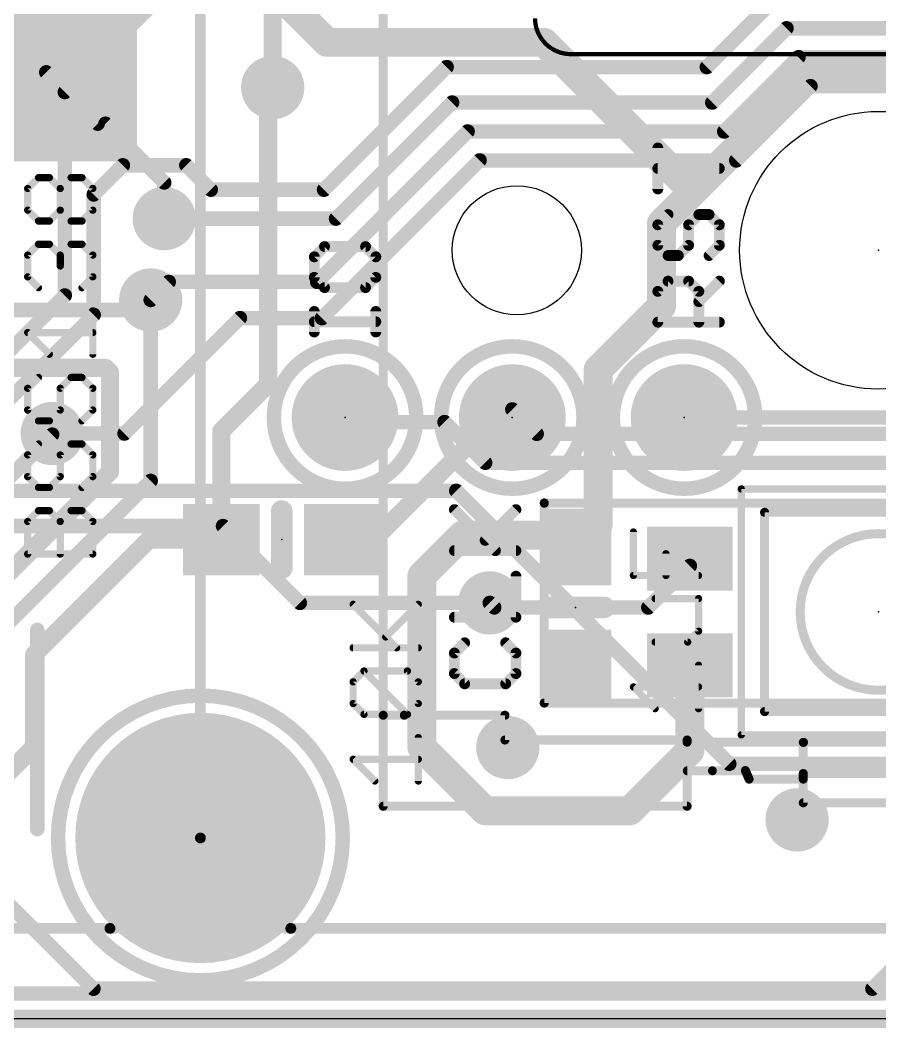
# Model space of a CAD drawing. Extents: x -1.5 to 77.7, y -1.7 to 21.7.
# Drawn here: x 16.52 to 28.59, y -0.13 to 14.03 of the extents above; entities that cross this region are included whole.
import ezdxf

# ---------------------------------------------------------------- set-up
doc = ezdxf.new("R2010")
doc.units = 0
for name, color, linetype in [('1', 12, 'CONTINUOUS'), ('16', 5, 'CONTINUOUS'), ('17', 110, 'CONTINUOUS'), ('18', 110, 'CONTINUOUS'), ('20', 53, 'CONTINUOUS'), ('21', 40, 'CONTINUOUS'), ('22', 6, 'CONTINUOUS'), ('23', 40, 'CONTINUOUS'), ('24', 6, 'CONTINUOUS'), ('27', 4, 'CONTINUOUS'), ('46', 140, 'CONTINUOUS')]:
    doc.layers.add(name, color=color, linetype=linetype)

# ---------------------------------------------------------------- blocks, each defined once
blk = doc.blocks.new('RECT')
blk.add_solid([(-0.5, -0.5), (0.5, -0.5), (-0.5, 0.5), (0.5, 0.5)])
blk = doc.blocks.new('PIE')
at = {"const_width": 0.5}
blk.add_lwpolyline([(0, -0.25, 1), (0, 0.25, 1), (0, -0.25)], format="xyb", dxfattribs=at)
blk = doc.blocks.new('ROUNDP')
at = {"const_width": 0.5}
blk.add_lwpolyline([(0, -0.25, 1), (0, 0.25, 1), (0, -0.25)], format="xyb", dxfattribs=at)
blk = doc.blocks.new('ROUNDV')
at = {"const_width": 0.5}
blk.add_lwpolyline([(0, -0.25, 1), (0, 0.25, 1), (0, -0.25)], format="xyb", dxfattribs=at)

msp = doc.modelspace()

# ---------------------------------------------------------------- linework, layer by layer
at = {"layer": '1'}
for points, const_width in [([(19.177, 15.367), (20.828, 13.716)], 0.4064), ([(20.828, 13.716), (23.876, 13.716)], 0.4064), ([(23.876, 13.716), (25.9715, 11.6205)], 0.4064), ([(16.885, 13.295), (17.607, 12.573)], 0.2032), ([(27.559, 13.208), (25.9715, 11.6205)], 0.4064), ([(29.337, 13.208), (27.559, 13.208)], 0.4064), ([(20.066, 13.081), (20.0018, 13.0168)], 0.254), ([(20.0018, 13.0168), (20.0018, 8.9138)], 0.254), ([(17.7165, 12.573), (17.607, 12.573)], 0.2032), ([(18.542, 11.7475), (17.7165, 12.573)], 0.2032), ([(18.542, 11.2395), (18.542, 11.7475)], 0.2032), ([(25.9715, 11.6205), (25.527, 11.176)], 0.4064), ([(25.527, 11.176), (25.527, 10.0091)], 0.4064), ([(18.3515, 10.0965), (18.3515, 9.9568)], 0.2032), ([(18.3515, 10.0965), (18.3515, 7.5565)], 0.2032), ([(25.527, 10.0091), (24.638, 9.1201)], 0.4064), ([(15.5691, 9.9568), (18.3515, 9.9568)], 0.2032), ([(17.7165, 9.144), (15.367, 9.144)], 0.254), ([(17.78, 9.0805), (17.7165, 9.144)], 0.254), ([(17.78, 9.0805), (17.78, 7.6835)], 0.254), ([(24.638, 9.1201), (24.638, 6.946)], 0.4064), ([(20.0018, 8.9138), (19.343, 8.255)], 0.254), ([(23.4315, 8.5598), (23.4315, 8.4455)], 0.2032), ([(21.082, 8.4455), (21.082, 8.382)], 0.2032), ([(23.202, 8.4455), (21.4875, 6.731)], 0.254), ([(23.4315, 8.4455), (23.202, 8.4455)], 0.254), ([(25.8445, 8.4455), (30.0228, 8.4455)], 0.2032), ([(19.343, 6.731), (19.343, 8.255)], 0.254), ([(16.9679, 8.2059), (16.267, 7.505)], 0.2032), ([(16.9679, 8.221), (16.9679, 8.2059)], 0.2032), ([(17.78, 7.6835), (16.2665, 6.17)], 0.254), ([(18.3515, 7.5565), (16.159, 5.364)], 0.2032), ([(24.638, 6.946), (24.3205, 6.6285)], 0.4064), ([(22.733, 6.7945), (22.1615, 6.223)], 0.4064), ([(24.1545, 6.7945), (22.733, 6.7945)], 0.4064), ([(24.3205, 6.6285), (24.1545, 6.7945)], 0.4064), ([(18.3272, 6.731), (16.7142, 5.118)], 0.254), ([(19.343, 6.731), (18.3272, 6.731)], 0.254), ([(21.4875, 6.731), (21.043, 6.731)], 0.254), ([(25.925, 6.362), (25.925, 6.465)], 0.2032), ([(22.1615, 6.223), (22.1615, 3.81)], 0.4064), ([(25.3415, 5.7785), (25.925, 6.362)], 0.2032), ([(23.114, 5.842), (23.1775, 5.7785)], 0.2032), ([(25.3415, 5.7785), (23.1775, 5.7785)], 0.2032), ([(16.7142, 5.118), (16.7142, 3.8192)], 0.254), ([(25.925, 3.7635), (25.925, 4.965)], 0.4064), ([(22.1615, 3.81), (23.0505, 2.921)], 0.4064), ([(25.0825, 2.921), (25.925, 3.7635)], 0.4064), ([(16.7142, 3.8192), (16.159, 3.264)], 0.254), ([(23.0505, 2.921), (25.0825, 2.921)], 0.4064), ([(30.2006, 0.3556), (6.7564, 0.3556)], 0.2032), ([(0, 0), (76.2, 0)], 0.254)]:
    msp.add_lwpolyline(points, dxfattribs=dict(at, const_width=const_width))
for points, const_width in [([(20.828, 13.8176, 1), (20.828, 13.6144)], 0.2032), ([(20.7562, 13.6442, 1), (20.8998, 13.7878)], 0.2032), ([(23.9478, 13.7878, 1), (23.8042, 13.6442)], 0.2032), ([(23.876, 13.6144, 1), (23.876, 13.8176)], 0.2032), ([(16.9209, 13.3309, 1), (16.8491, 13.2591)], 0.1016), ([(27.559, 13.3096, 1), (27.559, 13.1064)], 0.2032), ([(27.6308, 13.1362, 1), (27.4872, 13.2798)], 0.2032), ([(20.1109, 13.0361, 1), (20.0211, 13.1259)], 0.127), ([(20.0653, 13.0168, 1), (19.9383, 13.0168)], 0.127), ([(19.9569, 13.0617, 1), (20.0467, 12.9719)], 0.127), ([(17.607, 12.6238, 1), (17.607, 12.5222)], 0.1016), ([(17.5711, 12.5371, 1), (17.6429, 12.6089)], 0.1016), ([(17.7524, 12.6089, 1), (17.6806, 12.5371)], 0.1016), ([(17.7165, 12.5222, 1), (17.7165, 12.6238)], 0.1016), ([(18.5928, 11.7475, 1), (18.4912, 11.7475)], 0.1016), ([(18.5061, 11.7116, 1), (18.5779, 11.7834)], 0.1016), ([(25.8997, 11.6923, 1), (26.0433, 11.5487)], 0.2032), ([(26.0433, 11.5487, 1), (25.8997, 11.6923)], 0.2032), ([(25.8997, 11.5487, 1), (26.0433, 11.6923)], 0.2032), ([(25.6286, 11.176, 1), (25.4254, 11.176)], 0.2032), ([(25.4552, 11.2478, 1), (25.5988, 11.1042)], 0.2032), ([(18.4912, 11.2395, 1), (18.5928, 11.2395)], 0.1016), ([(18.4023, 10.0965, 1), (18.3007, 10.0965)], 0.1016), ([(18.4023, 10.0965, 1), (18.3007, 10.0965)], 0.1016), ([(25.5988, 9.9372, 1), (25.4552, 10.0809)], 0.2032), ([(18.3515, 9.906, 1), (18.3515, 10.0076)], 0.1016), ([(25.4254, 10.0091, 1), (25.6286, 10.0091)], 0.2032), ([(18.3007, 9.9568, 1), (18.4023, 9.9568)], 0.1016), ([(17.7614, 9.1889, 1), (17.6716, 9.0991)], 0.127), ([(17.7165, 9.0805, 1), (17.7165, 9.2075)], 0.127), ([(17.8435, 9.0805, 1), (17.7165, 9.0805)], 0.127), ([(24.7396, 9.1201, 1), (24.5364, 9.1201)], 0.2032), ([(24.5662, 9.1919, 1), (24.7098, 9.0482)], 0.2032), ([(17.7351, 9.0356, 1), (17.8249, 9.1254)], 0.127), ([(19.9383, 8.9138, 1), (20.0653, 8.9138)], 0.127), ([(20.0467, 8.8689, 1), (19.9569, 8.9587)], 0.127), ([(23.4823, 8.5598, 1), (23.3807, 8.5598)], 0.1016), ([(21.1328, 8.4455, 1), (21.0312, 8.4455)], 0.1016), ([(23.202, 8.509, 1), (23.202, 8.382)], 0.127), ([(23.2469, 8.4006, 1), (23.1571, 8.4904)], 0.127), ([(23.3807, 8.4455, 1), (23.4823, 8.4455)], 0.1016), ([(23.4315, 8.382, 1), (23.4315, 8.509)], 0.127), ([(25.8445, 8.4963, 1), (25.8445, 8.3947)], 0.1016), ([(19.4065, 8.255, 1), (19.2795, 8.255)], 0.127), ([(19.2981, 8.2999, 1), (19.3879, 8.2101)], 0.127), ([(21.0312, 8.382, 1), (21.1328, 8.382)], 0.1016), ([(17.0187, 8.221, 1), (16.9171, 8.221)], 0.1016), ([(16.9171, 8.2059, 1), (17.0187, 8.2059)], 0.1016), ([(17.0038, 8.17, 1), (16.932, 8.2418)], 0.1016), ([(17.8249, 7.6386, 1), (17.7351, 7.7284)], 0.127), ([(17.7165, 7.6835, 1), (17.8435, 7.6835)], 0.127), ([(18.3874, 7.5206, 1), (18.3156, 7.5924)], 0.1016), ([(18.3007, 7.5565, 1), (18.4023, 7.5565)], 0.1016), ([(24.7098, 6.8742, 1), (24.5662, 7.0178)], 0.2032), ([(22.733, 6.8961, 1), (22.733, 6.6929)], 0.2032), ([(22.8048, 6.7227, 1), (22.6612, 6.8663)], 0.2032), ([(24.2263, 6.8663, 1), (24.0827, 6.7227)], 0.2032), ([(24.1545, 6.6929, 1), (24.1545, 6.8961)], 0.2032), ([(24.5364, 6.946, 1), (24.7396, 6.946)], 0.2032), ([(18.3272, 6.7945, 1), (18.3272, 6.6675)], 0.127), ([(18.3721, 6.6861, 1), (18.2823, 6.7759)], 0.127), ([(19.2795, 6.731, 1), (19.4065, 6.731)], 0.127), ([(19.343, 6.6675, 1), (19.343, 6.7945)], 0.127), ([(21.043, 6.7945, 1), (21.043, 6.6675)], 0.127), ([(21.4426, 6.7759, 1), (21.5324, 6.6861)], 0.127), ([(21.4875, 6.6675, 1), (21.4875, 6.7945)], 0.127), ([(24.2487, 6.7003, 1), (24.3923, 6.5567)], 0.2032), ([(24.2487, 6.5567, 1), (24.3923, 6.7003)], 0.2032), ([(25.9758, 6.465, 1), (25.8742, 6.465)], 0.1016), ([(22.2631, 6.223, 1), (22.0599, 6.223)], 0.2032), ([(22.0897, 6.2948, 1), (22.2333, 6.1512)], 0.2032), ([(25.8742, 6.362, 1), (25.9758, 6.362)], 0.1016), ([(25.9609, 6.3261, 1), (25.8891, 6.3979)], 0.1016), ([(23.1499, 5.8779, 1), (23.0781, 5.8061)], 0.1016), ([(23.1775, 5.8293, 1), (23.1775, 5.7277)], 0.1016), ([(23.1416, 5.7426, 1), (23.2134, 5.8144)], 0.1016), ([(25.3056, 5.8144, 1), (25.3774, 5.7426)], 0.1016), ([(25.3415, 5.7277, 1), (25.3415, 5.8293)], 0.1016), ([(16.7777, 5.118, 1), (16.6507, 5.118)], 0.127), ([(16.6693, 5.1629, 1), (16.7591, 5.0731)], 0.127), ([(26.0266, 4.965, 1), (25.8234, 4.965)], 0.2032), ([(22.2333, 3.8818, 1), (22.0897, 3.7382)], 0.2032), ([(25.9968, 3.6917, 1), (25.8532, 3.8353)], 0.2032), ([(16.6507, 3.8192, 1), (16.7777, 3.8192)], 0.127), ([(16.7591, 3.7743, 1), (16.6693, 3.8641)], 0.127), ([(22.0599, 3.81, 1), (22.2631, 3.81)], 0.2032), ([(25.8234, 3.7635, 1), (26.0266, 3.7635)], 0.2032), ([(23.0505, 3.0226, 1), (23.0505, 2.8194)], 0.2032), ([(25.0825, 2.8194, 1), (25.0825, 3.0226)], 0.2032), ([(22.9787, 2.8492, 1), (23.1223, 2.9928)], 0.2032), ([(25.0107, 2.9928, 1), (25.1543, 2.8492)], 0.2032)]:
    msp.add_lwpolyline(points, format="xyb", dxfattribs=dict(at, const_width=const_width))
at = {"layer": '16'}
for points, const_width in [([(17.145, 13.0175), (23.6855, 19.558)], 0.2032), ([(26.1635, 13.3684), (27.1462, 14.351)], 0.2032), ([(20.066, 13.081), (20.066, 14.1848)], 0.254), ([(26.2401, 12.8702), (27.2833, 13.9134)], 0.2032), ([(27.2833, 13.9134), (29.5979, 13.9134)], 0.2032), ([(26.4084, 12.4638), (27.4517, 13.507)], 0.2032), ([(27.4517, 13.507), (29.8879, 13.507)], 0.2032), ([(20.7867, 11.6459), (22.5091, 13.3684)], 0.2032), ([(22.5091, 13.3684), (26.1635, 13.3684)], 0.2032), ([(26.5767, 12.0574), (27.62, 13.1006)], 0.2032), ([(27.62, 13.1006), (29.53, 13.1006)], 0.2032), ([(17.145, 13.0175), (17.145, 10.16)], 0.2032), ([(22.5857, 12.8702), (20.955, 11.2395)], 0.2032), ([(26.2401, 12.8702), (22.5857, 12.8702)], 0.2032), ([(20.6905, 10.3505), (22.8038, 12.4638)], 0.2032), ([(22.8038, 12.4638), (26.4084, 12.4638)], 0.2032), ([(17.5514, 11.5792), (17.961, 11.9888)], 0.2032), ([(17.961, 11.9888), (18.8524, 11.9888)], 0.2032), ([(18.8524, 11.9888), (19.1953, 11.6459)], 0.2032), ([(20.7573, 9.8425), (22.9721, 12.0574)], 0.2032), ([(22.9721, 12.0574), (26.5767, 12.0574)], 0.2032), ([(17.5514, 9.8877), (17.5514, 11.5792)], 0.2032), ([(19.1953, 11.6459), (20.7867, 11.6459)], 0.2032), ([(18.542, 11.2395), (20.955, 11.2395)], 0.2032), ([(18.3515, 10.0965), (18.6055, 10.3505)], 0.2032), ([(20.6905, 10.3505), (18.6055, 10.3505)], 0.2032), ([(17.145, 10.16), (15.748, 8.763)], 0.2032), ([(17.5514, 9.8877), (16.129, 8.4653)], 0.2032), ([(19.6054, 9.8425), (17.9839, 8.221)], 0.2032), ([(19.6054, 9.8425), (20.7573, 9.8425)], 0.2032), ([(23.7744, 8.2169), (23.4315, 8.5598)], 0.2032), ([(22.479, 8.382), (21.082, 8.382)], 0.2032), ([(23.0505, 7.8105), (22.479, 8.382)], 0.2032), ([(16.9679, 8.221), (17.9839, 8.221)], 0.2032), ([(30.8388, 8.2169), (23.7744, 8.2169)], 0.2032), ([(23.0505, 7.8105), (30.6705, 7.8105)], 0.2032), ([(22.6441, 7.4168), (16.129, 7.4168)], 0.2032), ([(26.4795, 3.5814), (22.6441, 7.4168)], 0.2032), ([(19.3675, 6.9215), (14.1605, 6.9215)], 0.2032), ([(20.447, 5.842), (19.3675, 6.9215)], 0.2032), ([(23.114, 5.842), (20.447, 5.842)], 0.2032), ([(26.4795, 3.5814), (36.4236, 3.5814)], 0.2032), ([(28.4894, 0.4224), (31.1785, 3.1115)], 0.2032), ([(17.5481, 0.4224), (15.8388, 2.1318)], 0.2032), ([(17.5481, 0.4224), (28.4894, 0.4224)], 0.2032), ([(0, 0), (76.2, 0)], 0.254)]:
    msp.add_lwpolyline(points, dxfattribs=dict(at, const_width=const_width))
for points, const_width in [([(27.2833, 13.9642, 1), (27.2833, 13.8626)], 0.1016), ([(27.3192, 13.8775, 1), (27.2474, 13.9493)], 0.1016), ([(27.4517, 13.5578, 1), (27.4517, 13.4562)], 0.1016), ([(27.4876, 13.4711, 1), (27.4157, 13.5429)], 0.1016), ([(22.5091, 13.4192, 1), (22.5091, 13.3176)], 0.1016), ([(22.5451, 13.3324, 1), (22.4732, 13.4043)], 0.1016), ([(26.1276, 13.4043, 1), (26.1995, 13.3324)], 0.1016), ([(26.1635, 13.3176, 1), (26.1635, 13.4192)], 0.1016), ([(27.62, 13.1514, 1), (27.62, 13.0498)], 0.1016), ([(27.6559, 13.0647, 1), (27.5841, 13.1365)], 0.1016), ([(17.1958, 13.0175, 1), (17.0942, 13.0175)], 0.1016), ([(17.1091, 13.0534, 1), (17.1809, 12.9816)], 0.1016), ([(20.0025, 13.081, 1), (20.1295, 13.081)], 0.127), ([(22.5857, 12.921, 1), (22.5857, 12.8194)], 0.1016), ([(22.6216, 12.8342, 1), (22.5497, 12.9061)], 0.1016), ([(26.2041, 12.9061, 1), (26.276, 12.8342)], 0.1016), ([(26.2401, 12.8194, 1), (26.2401, 12.921)], 0.1016), ([(22.8038, 12.5146, 1), (22.8038, 12.413)], 0.1016), ([(22.8397, 12.4278, 1), (22.7679, 12.4997)], 0.1016), ([(26.3725, 12.4997, 1), (26.4443, 12.4278)], 0.1016), ([(26.4084, 12.413, 1), (26.4084, 12.5146)], 0.1016), ([(17.961, 12.0396, 1), (17.961, 11.938)], 0.1016), ([(17.997, 11.9529, 1), (17.9251, 12.0247)], 0.1016), ([(18.8883, 12.0247, 1), (18.8165, 11.9529)], 0.1016), ([(18.8524, 11.938, 1), (18.8524, 12.0396)], 0.1016), ([(22.9721, 12.1082, 1), (22.9721, 12.0066)], 0.1016), ([(23.008, 12.0214, 1), (22.9362, 12.0933)], 0.1016), ([(26.5408, 12.0933, 1), (26.6127, 12.0214)], 0.1016), ([(26.5767, 12.0066, 1), (26.5767, 12.1082)], 0.1016), ([(17.6022, 11.5792, 1), (17.5006, 11.5792)], 0.1016), ([(17.5155, 11.6151, 1), (17.5873, 11.5432)], 0.1016), ([(19.1953, 11.6967, 1), (19.1953, 11.5951)], 0.1016), ([(19.1594, 11.61, 1), (19.2312, 11.6818)], 0.1016), ([(20.7507, 11.6818, 1), (20.8226, 11.61)], 0.1016), ([(20.7867, 11.5951, 1), (20.7867, 11.6967)], 0.1016), ([(18.542, 11.2903, 1), (18.542, 11.1887)], 0.1016), ([(20.9191, 11.2754, 1), (20.9909, 11.2036)], 0.1016), ([(20.955, 11.1887, 1), (20.955, 11.2903)], 0.1016), ([(18.6055, 10.4013, 1), (18.6055, 10.2997)], 0.1016), ([(18.6414, 10.3146, 1), (18.5696, 10.3864)], 0.1016), ([(20.6546, 10.3864, 1), (20.7264, 10.3146)], 0.1016), ([(20.6905, 10.2997, 1), (20.6905, 10.4013)], 0.1016), ([(17.0942, 10.16, 1), (17.1958, 10.16)], 0.1016), ([(17.1809, 10.1241, 1), (17.1091, 10.1959)], 0.1016), ([(18.3156, 10.1324, 1), (18.3874, 10.0606)], 0.1016), ([(17.5006, 9.8877, 1), (17.6022, 9.8877)], 0.1016), ([(17.5873, 9.8518, 1), (17.5155, 9.9236)], 0.1016), ([(19.6054, 9.8933, 1), (19.6054, 9.7917)], 0.1016), ([(19.6413, 9.8066, 1), (19.5695, 9.8784)], 0.1016), ([(20.7213, 9.8784, 1), (20.7932, 9.8066)], 0.1016), ([(20.7573, 9.7917, 1), (20.7573, 9.8933)], 0.1016), ([(23.4674, 8.5957, 1), (23.3956, 8.5239)], 0.1016), ([(21.082, 8.4328, 1), (21.082, 8.3312)], 0.1016), ([(22.5149, 8.4179, 1), (22.4431, 8.3461)], 0.1016), ([(22.479, 8.3312, 1), (22.479, 8.4328)], 0.1016), ([(16.9679, 8.2718, 1), (16.9679, 8.1702)], 0.1016), ([(17.948, 8.2569, 1), (18.0198, 8.1851)], 0.1016), ([(17.9839, 8.1702, 1), (17.9839, 8.2718)], 0.1016), ([(23.7744, 8.2677, 1), (23.7744, 8.1661)], 0.1016), ([(23.7385, 8.181, 1), (23.8103, 8.2528)], 0.1016), ([(23.0505, 7.8613, 1), (23.0505, 7.7597)], 0.1016), ([(23.0146, 7.7746, 1), (23.0864, 7.8464)], 0.1016), ([(22.68, 7.4527, 1), (22.6082, 7.3809)], 0.1016), ([(22.6441, 7.366, 1), (22.6441, 7.4676)], 0.1016), ([(19.4034, 6.9574, 1), (19.3316, 6.8856)], 0.1016), ([(19.3675, 6.8707, 1), (19.3675, 6.9723)], 0.1016), ([(20.447, 5.8928, 1), (20.447, 5.7912)], 0.1016), ([(20.4111, 5.8061, 1), (20.4829, 5.8779)], 0.1016), ([(23.114, 5.7912, 1), (23.114, 5.8928)], 0.1016), ([(26.4795, 3.6322, 1), (26.4795, 3.5306)], 0.1016), ([(26.4436, 3.5455, 1), (26.5154, 3.6173)], 0.1016), ([(17.5481, 0.4732, 1), (17.5481, 0.3716)], 0.1016), ([(17.5122, 0.3865, 1), (17.584, 0.4583)], 0.1016), ([(28.4535, 0.4583, 1), (28.5253, 0.3865)], 0.1016), ([(28.4894, 0.3716, 1), (28.4894, 0.4732)], 0.1016)]:
    msp.add_lwpolyline(points, format="xyb", dxfattribs=dict(at, const_width=const_width))
at = {"layer": '20'}
msp.add_line((73.66, 0), (2.54, 0), dxfattribs=at)
for centre, radius in [((28.575, 10.795), 1.95), ((23.495, 10.795), 0.9068)]:
    msp.add_circle(centre, radius, dxfattribs=at)
at = {"layer": '21'}
for points, const_width in [([(23.75, 14.055, 0.4142), (24.255, 13.55)], 0.06), ([(24.255, 13.565, 1), (24.255, 13.535)], 0.03), ([(24.255, 13.535, 1), (24.255, 13.565)], 0.03), ([(25.5136, 12.2327, 1), (25.4374, 12.2327)], 0.0762), ([(25.4755, 11.9827, 1), (25.4755, 11.9065)], 0.0762), ([(26.3398, 11.9065, 1), (26.3398, 11.9827)], 0.0762), ([(25.4374, 11.6565, 1), (25.5136, 11.6565)], 0.0762), ([(25.6465, 11.2702, 1), (25.5926, 11.3241)], 0.0762), ([(26.0517, 11.3353, 1), (26.0517, 11.2591)], 0.0762), ([(26.0786, 11.2702, 1), (26.0247, 11.3241)], 0.0762), ([(26.2227, 11.3241, 1), (26.1688, 11.2702)], 0.0762), ([(26.1957, 11.2591, 1), (26.1957, 11.3353)], 0.0762), ([(25.4485, 11.1801, 1), (25.5024, 11.1262)], 0.0762), ([(25.5136, 11.1531, 1), (25.4374, 11.1531)], 0.0762), ([(25.9457, 11.1531, 1), (25.8695, 11.1531)], 0.0762), ([(25.8807, 11.1801, 1), (25.9346, 11.1262)], 0.0762), ([(26.3779, 11.1531, 1), (26.3017, 11.1531)], 0.0762), ([(26.3129, 11.1262, 1), (26.3667, 11.1801)], 0.0762), ([(20.7935, 10.8851, 1), (20.7935, 10.8089)], 0.0762), ([(20.8205, 10.8201, 1), (20.7666, 10.8739)], 0.0762), ([(21.3967, 10.8739, 1), (21.3428, 10.8201)], 0.0762), ([(21.3697, 10.8089, 1), (21.3697, 10.8851)], 0.0762), ([(25.5024, 10.8919, 1), (25.4485, 10.8381)], 0.0762), ([(25.4374, 10.865, 1), (25.5136, 10.865)], 0.0762), ([(25.8695, 10.865, 1), (25.9457, 10.865)], 0.0762), ([(25.9346, 10.8381, 1), (25.8807, 10.8919)], 0.0762), ([(26.3017, 10.865, 1), (26.3779, 10.865)], 0.0762), ([(26.3667, 10.8381, 1), (26.3129, 10.8919)], 0.0762), ([(20.6225, 10.7299, 1), (20.6764, 10.676)], 0.0762), ([(20.6876, 10.703, 1), (20.6114, 10.703)], 0.0762), ([(21.5519, 10.703, 1), (21.4757, 10.703)], 0.0762), ([(21.4869, 10.676, 1), (21.5407, 10.7299)], 0.0762), ([(25.6195, 10.759, 1), (25.6195, 10.6828)], 0.0762), ([(25.5926, 10.694, 1), (25.6465, 10.7479)], 0.0762), ([(25.7366, 10.7479, 1), (25.7905, 10.694)], 0.0762), ([(25.7636, 10.6828, 1), (25.7636, 10.759)], 0.0762), ([(26.1688, 10.7479, 1), (26.2227, 10.694)], 0.0762), ([(20.6764, 10.4418, 1), (20.6225, 10.3879)], 0.0762), ([(21.5407, 10.3879, 1), (21.4869, 10.4418)], 0.0762), ([(20.6114, 10.4148, 1), (20.6876, 10.4148)], 0.0762), ([(20.7935, 10.3089, 1), (20.7935, 10.2327)], 0.0762), ([(20.7666, 10.2438, 1), (20.8205, 10.2977)], 0.0762), ([(21.3428, 10.2977, 1), (21.3967, 10.2438)], 0.0762), ([(21.3697, 10.2327, 1), (21.3697, 10.3089)], 0.0762), ([(21.4757, 10.4148, 1), (21.5519, 10.4148)], 0.0762), ([(25.6195, 10.3997, 1), (25.6195, 10.3235)], 0.0762), ([(25.6465, 10.3347, 1), (25.5926, 10.3886)], 0.0762), ([(25.9346, 10.3886, 1), (25.8807, 10.3347)], 0.0762), ([(25.9076, 10.3235, 1), (25.9076, 10.3997)], 0.0762), ([(26.3667, 10.3347, 1), (26.3129, 10.3886)], 0.0762), ([(25.4485, 10.2445, 1), (25.5024, 10.1906)], 0.0762), ([(25.5136, 10.2176, 1), (25.4374, 10.2176)], 0.0762), ([(26.0898, 10.2176, 1), (26.0136, 10.2176)], 0.0762), ([(26.0247, 10.1906, 1), (26.0786, 10.2445)], 0.0762), ([(26.0247, 10.1005, 1), (26.0786, 10.0466)], 0.0762), ([(20.6876, 9.9352, 1), (20.6114, 9.9352)], 0.0762), ([(21.5519, 9.9352, 1), (21.4757, 9.9352)], 0.0762), ([(20.6495, 9.8293, 1), (20.6495, 9.7531)], 0.0762), ([(21.5138, 9.7531, 1), (21.5138, 9.8293)], 0.0762), ([(25.4755, 9.8235, 1), (25.4755, 9.7473)], 0.0762), ([(25.4374, 9.7854, 1), (25.5136, 9.7854)], 0.0762), ([(26.0136, 9.7854, 1), (26.0898, 9.7854)], 0.0762), ([(26.3398, 9.7473, 1), (26.3398, 9.8235)], 0.0762), ([(20.6114, 9.6471, 1), (20.6876, 9.6471)], 0.0762), ([(21.4757, 9.6471, 1), (21.5519, 9.6471)], 0.0762), ([(21.082, 7.4455, 1), (21.082, 9.4455, 1), (21.082, 7.4455)], 0.2032), ([(23.4315, 7.4455, 1), (23.4315, 9.4455, 1), (23.4315, 7.4455)], 0.2032), ([(25.8445, 7.4455, 1), (25.8445, 9.4455, 1), (25.8445, 7.4455)], 0.2032), ([(20.2692, 7.131, 1), (20.1168, 7.131)], 0.1524), ([(22.6449, 7.1796, 1), (22.591, 7.1257)], 0.0762), ([(23.5092, 7.1257, 1), (23.4554, 7.1796)], 0.0762), ([(22.618, 6.6146, 1), (22.618, 6.5384)], 0.0762), ([(23.0232, 6.7475, 1), (23.0771, 6.6936)], 0.0762), ([(23.4823, 6.5384, 1), (23.4823, 6.6146)], 0.0762), ([(23.1672, 6.5495, 1), (23.2211, 6.6034)], 0.0762), ([(20.1168, 6.331, 1), (20.2692, 6.331)], 0.1524), ([(23.5204, 6.2172, 1), (23.4442, 6.2172)], 0.0762), ([(23.9205, 5.8547, 1), (23.9205, 5.7023)], 0.1524), ([(24.7205, 5.7023, 1), (24.7205, 5.8547)], 0.1524), ([(22.618, 5.679, 1), (22.618, 5.6028)], 0.0762), ([(23.4442, 5.6409, 1), (23.5204, 5.6409)], 0.0762), ([(23.4823, 5.6028, 1), (23.4823, 5.679)], 0.0762), ([(16.8098, 5.464, 1), (16.7082, 5.464)], 0.1016), ([(22.789, 5.2547, 1), (22.7351, 5.3086)], 0.0762), ([(23.3652, 5.3086, 1), (23.3113, 5.2547)], 0.0762), ([(22.591, 5.1645, 1), (22.6449, 5.1106)], 0.0762), ([(22.6561, 5.1376, 1), (22.5799, 5.1376)], 0.0762), ([(23.5204, 5.1376, 1), (23.4442, 5.1376)], 0.0762), ([(23.4554, 5.1106, 1), (23.5092, 5.1645)], 0.0762), ([(22.6449, 4.8764, 1), (22.591, 4.8225)], 0.0762), ([(22.5799, 4.8495, 1), (22.6561, 4.8495)], 0.0762), ([(23.4442, 4.8495, 1), (23.5204, 4.8495)], 0.0762), ([(23.5092, 4.8225, 1), (23.4554, 4.8764)], 0.0762), ([(22.762, 4.7435, 1), (22.762, 4.6673)], 0.0762), ([(22.7351, 4.6785, 1), (22.789, 4.7324)], 0.0762), ([(23.3113, 4.7324, 1), (23.3652, 4.6785)], 0.0762), ([(23.3382, 4.6673, 1), (23.3382, 4.7435)], 0.0762), ([(19.05, 0.54, 1), (19.05, 4.54, 1), (19.05, 0.54)], 0.2032), ([(16.7082, 2.664, 1), (16.8098, 2.664)], 0.1016)]:
    msp.add_lwpolyline(points, format="xyb", dxfattribs=dict(at, const_width=const_width))
for points, const_width in [([(28.88, 13.55), (24.255, 13.55)], 0.06), ([(25.4755, 11.6565), (25.4755, 12.2327)], 0.1524), ([(26.3398, 11.9446), (25.4755, 11.9446)], 0.1524), ([(25.6195, 11.2972), (25.4755, 11.1531)], 0.1524), ([(25.9076, 11.1531), (26.0517, 11.2972)], 0.1524), ([(26.0517, 11.2972), (26.1957, 11.2972)], 0.1524), ([(26.1957, 11.2972), (26.3398, 11.1531)], 0.1524), ([(25.4755, 11.1531), (25.4755, 10.865)], 0.1524), ([(25.9076, 10.865), (25.9076, 11.1531)], 0.1524), ([(26.3398, 11.1531), (26.3398, 10.865)], 0.1524), ([(20.7935, 10.847), (20.6495, 10.703)], 0.1524), ([(21.3697, 10.847), (20.7935, 10.847)], 0.1524), ([(21.5138, 10.703), (21.3697, 10.847)], 0.1524), ([(25.4755, 10.865), (25.6195, 10.7209)], 0.1524), ([(25.7636, 10.7209), (25.9076, 10.865)], 0.1524), ([(26.3398, 10.865), (26.1957, 10.7209)], 0.1524), ([(20.6495, 10.703), (20.6495, 10.4148)], 0.1524), ([(21.5138, 10.4148), (21.5138, 10.703)], 0.1524), ([(25.6195, 10.7209), (25.7636, 10.7209)], 0.1524), ([(20.6495, 10.4148), (20.7935, 10.2708)], 0.1524), ([(21.3697, 10.2708), (21.5138, 10.4148)], 0.1524), ([(20.7935, 10.2708), (21.3697, 10.2708)], 0.1524), ([(25.4755, 10.2176), (25.6195, 10.3616)], 0.1524), ([(25.6195, 10.3616), (25.9076, 10.3616)], 0.1524), ([(25.9076, 10.3616), (26.0517, 10.2176)], 0.1524), ([(26.0517, 10.0735), (26.3398, 10.3616)], 0.1524), ([(25.4755, 9.7854), (25.4755, 10.2176)], 0.1524), ([(26.0517, 10.2176), (26.0517, 9.7854)], 0.1524), ([(20.6495, 9.6471), (20.6495, 9.9352)], 0.1524), ([(21.5138, 9.6471), (21.5138, 9.9352)], 0.1524), ([(21.5138, 9.7912), (20.6495, 9.7912)], 0.1524), ([(26.3398, 9.7854), (25.4755, 9.7854)], 0.1524), ([(20.193, 6.331), (20.193, 7.131)], 0.3048), ([(23.1942, 6.5765), (22.618, 7.1527)], 0.1524), ([(23.0501, 6.7205), (23.4823, 7.1527)], 0.1524), ([(22.618, 6.5765), (23.4823, 6.5765)], 0.1524), ([(23.4823, 5.6409), (23.4823, 6.2172)], 0.1524), ([(24.7205, 5.7785), (23.9205, 5.7785)], 0.3048), ([(22.618, 5.6409), (23.4823, 5.6409)], 0.1524), ([(16.759, 5.464), (16.759, 2.664)], 0.2032), ([(22.762, 5.2816), (22.618, 5.1376)], 0.1524), ([(23.4823, 5.1376), (23.3382, 5.2816)], 0.1524), ([(22.618, 5.1376), (22.618, 4.8495)], 0.1524), ([(23.4823, 4.8495), (23.4823, 5.1376)], 0.1524), ([(22.618, 4.8495), (22.762, 4.7054)], 0.1524), ([(23.3382, 4.7054), (23.4823, 4.8495)], 0.1524), ([(22.762, 4.7054), (23.3382, 4.7054)], 0.1524)]:
    msp.add_lwpolyline(points, dxfattribs=dict(at, const_width=const_width))
at = {"layer": '22'}
for points, const_width in [([(19.05, 2.54), (19.05, 19.05)], 0.1524), ([(19.05, 19.05), (19.05, 2.54)], 0.1524), ([(21.618, 4.264), (21.618, 17.605)], 0.127), ([(23.88, 7.243), (23.88, 7.246)], 0.127), ([(23.88, 7.243), (23.88, 4.435)], 0.127), ([(33.258, 7.243), (23.88, 7.243)], 0.127), ([(29.275, 7.115), (26.975, 7.115)], 0.127), ([(26.975, 7.115), (26.975, 4.315)], 0.127), ([(23.88, 4.435), (33.258, 4.435)], 0.127), ([(21.618, 2.986), (21.618, 4.264)], 0.127), ([(21.912, 4.264), (21.618, 4.264)], 0.127), ([(21.915, 4.264), (23.328, 4.264)], 0.127), ([(23.328, 4.264), (23.328, 3.916)], 0.127), ([(26.975, 4.315), (30.175, 4.315)], 0.127), ([(23.328, 3.916), (25.887, 3.916)], 0.127), ([(25.887, 3.916), (25.887, 3.886)], 0.127), ([(31.275, 3.886), (25.887, 3.886)], 0.127), ([(25.887, 3.886), (25.887, 2.986)], 0.127), ([(27.519, 3.445), (27.519, 3.883)], 0.127), ([(27.519, 3.883), (27.522, 3.883)], 0.127), ([(26.241, 3.484), (25.89, 3.484)], 0.127), ([(26.244, 3.484), (26.706, 3.484)], 0.127), ([(26.706, 3.484), (26.706, 3.487)], 0.127), ([(26.757, 3.367), (26.706, 3.487)], 0.127), ([(27.519, 3.367), (26.757, 3.367)], 0.127), ([(27.519, 3.367), (27.519, 3.445)], 0.127), ([(27.519, 3.445), (29.616, 3.445)], 0.127), ([(27.519, 3.034), (27.519, 3.367)], 0.127), ([(25.887, 2.986), (21.618, 2.986)], 0.127), ([(29.628, 3.034), (27.519, 3.034)], 0.127), ([(1.27, 1.27), (17.78, 1.27)], 0.1524), ([(20.32, 1.27), (36.83, 1.27)], 0.1524)]:
    msp.add_lwpolyline(points, dxfattribs=dict(at, const_width=const_width))
for points, const_width in [([(23.9118, 7.246, 1), (23.8483, 7.246)], 0.0635), ([(23.88, 7.2748, 1), (23.88, 7.2113)], 0.0635), ([(23.9118, 7.243, 1), (23.8483, 7.243)], 0.0635), ([(23.8483, 7.243, 1), (23.9118, 7.243)], 0.0635), ([(27.0068, 7.115, 1), (26.9433, 7.115)], 0.0635), ([(26.975, 7.1467, 1), (26.975, 7.0833)], 0.0635), ([(28.575, 4.615, 1), (28.575, 6.815, 1), (28.575, 4.615)], 0.127), ([(23.88, 4.4668, 1), (23.88, 4.4033)], 0.0635), ([(23.8483, 4.435, 1), (23.9118, 4.435)], 0.0635), ([(21.618, 4.2957, 1), (21.618, 4.2323)], 0.0635), ([(21.6498, 4.264, 1), (21.5863, 4.264)], 0.0635), ([(21.5863, 4.264, 1), (21.6498, 4.264)], 0.0635), ([(21.915, 4.2957, 1), (21.915, 4.2323)], 0.0635), ([(21.912, 4.2323, 1), (21.912, 4.2957)], 0.0635), ([(23.3597, 4.264, 1), (23.2963, 4.264)], 0.0635), ([(23.328, 4.2323, 1), (23.328, 4.2957)], 0.0635), ([(26.975, 4.3468, 1), (26.975, 4.2833)], 0.0635), ([(26.9433, 4.315, 1), (27.0068, 4.315)], 0.0635), ([(23.328, 3.9478, 1), (23.328, 3.8843)], 0.0635), ([(25.9187, 3.916, 1), (25.8553, 3.916)], 0.0635), ([(25.887, 3.8843, 1), (25.887, 3.9478)], 0.0635), ([(23.2963, 3.916, 1), (23.3597, 3.916)], 0.0635), ([(25.887, 3.9178, 1), (25.887, 3.8542)], 0.0635), ([(25.9187, 3.886, 1), (25.8553, 3.886)], 0.0635), ([(25.8553, 3.886, 1), (25.9187, 3.886)], 0.0635), ([(27.519, 3.9148, 1), (27.519, 3.8512)], 0.0635), ([(27.5508, 3.883, 1), (27.4873, 3.883)], 0.0635), ([(27.522, 3.8512, 1), (27.522, 3.9148)], 0.0635), ([(25.89, 3.5158, 1), (25.89, 3.4522)], 0.0635), ([(26.244, 3.5158, 1), (26.244, 3.4522)], 0.0635), ([(26.241, 3.4522, 1), (26.241, 3.5158)], 0.0635), ([(26.7377, 3.487, 1), (26.6743, 3.487)], 0.0635), ([(26.7352, 3.4994, 1), (26.6768, 3.4746)], 0.0635), ([(26.706, 3.4522, 1), (26.706, 3.5158)], 0.0635), ([(26.6743, 3.484, 1), (26.7377, 3.484)], 0.0635), ([(26.757, 3.3988, 1), (26.757, 3.3352)], 0.0635), ([(26.7278, 3.3546, 1), (26.7862, 3.3794)], 0.0635), ([(27.519, 3.4768, 1), (27.519, 3.4133)], 0.0635), ([(27.5508, 3.445, 1), (27.4873, 3.445)], 0.0635), ([(27.4873, 3.445, 1), (27.5508, 3.445)], 0.0635), ([(27.5508, 3.367, 1), (27.4873, 3.367)], 0.0635), ([(27.4873, 3.367, 1), (27.5508, 3.367)], 0.0635), ([(27.519, 3.3352, 1), (27.519, 3.3988)], 0.0635), ([(21.618, 3.0178, 1), (21.618, 2.9543)], 0.0635), ([(21.5863, 2.986, 1), (21.6498, 2.986)], 0.0635), ([(25.8553, 2.986, 1), (25.9187, 2.986)], 0.0635), ([(25.887, 2.9543, 1), (25.887, 3.0178)], 0.0635), ([(27.519, 3.0658, 1), (27.519, 3.0023)], 0.0635), ([(27.4873, 3.034, 1), (27.5508, 3.034)], 0.0635), ([(17.78, 1.27, 0.4142), (19.05, 2.54)], 0.1524), ([(19.0881, 2.54, 1), (19.0119, 2.54)], 0.0762), ([(19.05, 2.54, 0.4142), (20.32, 1.27)], 0.1524), ([(19.0881, 2.54, 1), (19.0119, 2.54)], 0.0762), ([(19.0119, 2.54, 1), (19.0881, 2.54)], 0.0762), ([(19.0119, 2.54, 1), (19.0881, 2.54)], 0.0762), ([(17.78, 1.3081, 1), (17.78, 1.2319)], 0.0762), ([(17.78, 1.2319, 1), (17.78, 1.3081)], 0.0762), ([(20.32, 1.3081, 1), (20.32, 1.2319)], 0.0762), ([(20.32, 1.2319, 1), (20.32, 1.3081)], 0.0762)]:
    msp.add_lwpolyline(points, format="xyb", dxfattribs=dict(at, const_width=const_width))
at = {"layer": '23'}
for p in [(21.082, 8.4455), (23.4315, 8.4455), (25.8445, 8.4455), (20.193, 6.731), (24.3205, 5.7785), (19.05, 2.54)]:
    msp.add_point(p, dxfattribs=at)
at = {"layer": '24'}
for p in [(28.575, 10.795), (28.575, 5.715)]:
    msp.add_point(p, dxfattribs=at)
at = {"layer": '27', "const_width": 0.1016}
for points in [[(16.6235, 11.663), (16.7761, 11.8155)], [(16.7761, 11.8155), (16.9286, 11.8155)], [(16.9286, 11.8155), (17.0811, 11.663)], [(17.0811, 11.663), (17.2336, 11.8155)], [(17.2336, 11.8155), (17.3862, 11.8155)], [(17.3862, 11.8155), (17.5387, 11.663)], [(16.6235, 11.3579), (16.6235, 11.663)], [(17.0811, 11.3579), (17.0811, 11.663)], [(17.5387, 11.663), (17.5387, 11.3579)], [(16.7761, 11.2054), (16.6235, 11.3579)], [(17.0811, 11.3579), (16.9286, 11.2054)], [(17.2336, 11.2054), (17.0811, 11.3579)], [(17.5387, 11.3579), (17.3862, 11.2054)], [(16.9286, 11.2054), (16.7761, 11.2054)], [(17.3862, 11.2054), (17.2336, 11.2054)], [(16.6235, 10.7275), (16.7761, 10.88)], [(16.7761, 10.88), (16.9286, 10.88)], [(16.9286, 10.88), (17.0811, 10.7275)], [(17.0811, 10.7275), (17.2336, 10.88)], [(17.2336, 10.88), (17.3862, 10.88)], [(17.3862, 10.88), (17.5387, 10.7275)], [(16.6235, 10.4224), (16.6235, 10.7275)], [(17.0811, 10.7275), (17.0811, 10.5749)], [(17.5387, 10.7275), (17.5387, 10.4224)], [(16.7761, 10.2699), (16.6235, 10.4224)], [(17.5387, 10.4224), (17.3862, 10.2699)], [(17.5387, 9.3344), (17.5387, 9.9445)], [(16.9286, 9.3344), (16.6235, 9.6394)], [(16.6235, 9.6394), (17.5387, 9.6394)], [(16.7761, 9.009), (16.6235, 8.8564)], [(17.0811, 8.8564), (17.2336, 9.009)], [(17.2336, 9.009), (17.3862, 9.009)], [(17.3862, 9.009), (17.5387, 8.8564)], [(16.6235, 8.8564), (16.6235, 8.5514)], [(17.0811, 8.5514), (17.0811, 8.8564)], [(17.5387, 8.8564), (17.5387, 8.5514)], [(16.6235, 8.5514), (16.7761, 8.3988)], [(16.9286, 8.3988), (17.0811, 8.5514)], [(17.5387, 8.5514), (17.3862, 8.3988)], [(16.7761, 8.3988), (16.9286, 8.3988)], [(16.7761, 8.0734), (16.6235, 7.9209)], [(17.0811, 7.9209), (17.2336, 8.0734)], [(17.2336, 8.0734), (17.3862, 8.0734)], [(17.3862, 8.0734), (17.5387, 7.9209)], [(16.6235, 7.9209), (16.6235, 7.6158)], [(17.0811, 7.6158), (17.0811, 7.9209)], [(17.5387, 7.9209), (17.5387, 7.6158)], [(16.6235, 7.6158), (16.7761, 7.4633)], [(16.9286, 7.4633), (17.0811, 7.6158)], [(17.5387, 7.6158), (17.3862, 7.4633)], [(16.7761, 7.4633), (16.9286, 7.4633)], [(16.6235, 6.9854), (16.7761, 7.1379)], [(16.7761, 7.1379), (16.9286, 7.1379)], [(16.9286, 7.1379), (17.0811, 6.9854)], [(17.0811, 6.9854), (17.2336, 7.1379)], [(17.2336, 7.1379), (17.3862, 7.1379)], [(17.3862, 7.1379), (17.5387, 6.9854)], [(16.6235, 6.5278), (16.6235, 6.9854)], [(17.0811, 6.5278), (17.0811, 6.9854)], [(17.5387, 6.9854), (17.5387, 6.5278)], [(25.1325, 6.2273), (25.1325, 6.8374)], [(17.5387, 6.5278), (16.6235, 6.5278)], [(25.5901, 6.2273), (25.5901, 6.5323)], [(26.0477, 6.2273), (25.1325, 6.2273)], [(26.0477, 5.9019), (25.4376, 5.9019)], [(26.0477, 5.4443), (26.0477, 5.9019)], [(21.8056, 5.2113), (21.1955, 5.8214)], [(21.6531, 5.3638), (22.1107, 5.8214)], [(25.8952, 5.2918), (26.0477, 5.4443)], [(21.1955, 5.2113), (22.1107, 5.2113)], [(25.4376, 5.2918), (25.8952, 5.2918)], [(26.0477, 4.3562), (26.0477, 4.9664)], [(21.1955, 4.7334), (21.3481, 4.8859)], [(21.3481, 4.8859), (21.9582, 4.8859)], [(21.9582, 4.2758), (21.3481, 4.8859)], [(21.9582, 4.8859), (22.1107, 4.7334)], [(21.1955, 4.4283), (21.1955, 4.7334)], [(22.1107, 4.7334), (22.1107, 4.4283)], [(25.4376, 4.3562), (25.1325, 4.6613)], [(25.1325, 4.6613), (26.0477, 4.6613)], [(21.3481, 4.2758), (21.1955, 4.4283)], [(22.1107, 4.4283), (21.9582, 4.2758)], [(21.9582, 4.2758), (21.3481, 4.2758)], [(22.1107, 3.3402), (22.1107, 3.9504)], [(21.5006, 3.3402), (21.1955, 3.6453)], [(21.1955, 3.6453), (22.1107, 3.6453)]]:
    msp.add_lwpolyline(points, dxfattribs=at)
at = {"layer": '27', "const_width": 0.0508}
for points in [[(16.7761, 11.8409, 1), (16.7761, 11.7901)], [(16.794, 11.7976, 1), (16.7581, 11.8335)], [(16.9465, 11.8335, 1), (16.9106, 11.7976)], [(16.9286, 11.7901, 1), (16.9286, 11.8409)], [(17.2336, 11.8409, 1), (17.2336, 11.7901)], [(17.2516, 11.7976, 1), (17.2157, 11.8335)], [(17.4041, 11.8335, 1), (17.3682, 11.7976)], [(17.3862, 11.7901, 1), (17.3862, 11.8409)], [(16.6489, 11.663, 1), (16.5981, 11.663)], [(16.6056, 11.6809, 1), (16.6415, 11.645)], [(17.1065, 11.663, 1), (17.0557, 11.663)], [(17.0631, 11.6809, 1), (17.0991, 11.645)], [(17.0631, 11.645, 1), (17.0991, 11.6809)], [(17.5641, 11.663, 1), (17.5133, 11.663)], [(17.5207, 11.645, 1), (17.5567, 11.6809)], [(16.5981, 11.3579, 1), (16.6489, 11.3579)], [(16.6415, 11.3759, 1), (16.6056, 11.34)], [(17.0991, 11.3759, 1), (17.0631, 11.34)], [(17.0557, 11.3579, 1), (17.1065, 11.3579)], [(17.0991, 11.34, 1), (17.0631, 11.3759)], [(17.5133, 11.3579, 1), (17.5641, 11.3579)], [(17.5567, 11.34, 1), (17.5207, 11.3759)], [(16.7761, 11.2308, 1), (16.7761, 11.18)], [(16.7581, 11.1874, 1), (16.794, 11.2234)], [(16.9106, 11.2234, 1), (16.9465, 11.1874)], [(16.9286, 11.18, 1), (16.9286, 11.2308)], [(17.2336, 11.2308, 1), (17.2336, 11.18)], [(17.2157, 11.1874, 1), (17.2516, 11.2234)], [(17.3682, 11.2234, 1), (17.4041, 11.1874)], [(17.3862, 11.18, 1), (17.3862, 11.2308)], [(16.7761, 10.9054, 1), (16.7761, 10.8546)], [(16.794, 10.862, 1), (16.7581, 10.898)], [(16.9465, 10.898, 1), (16.9106, 10.862)], [(16.9286, 10.8546, 1), (16.9286, 10.9054)], [(17.2336, 10.9054, 1), (17.2336, 10.8546)], [(17.2516, 10.862, 1), (17.2157, 10.898)], [(17.4041, 10.898, 1), (17.3682, 10.862)], [(17.3862, 10.8546, 1), (17.3862, 10.9054)], [(16.6489, 10.7275, 1), (16.5981, 10.7275)], [(16.6056, 10.7454, 1), (16.6415, 10.7095)], [(17.1065, 10.7275, 1), (17.0557, 10.7275)], [(17.0631, 10.7454, 1), (17.0991, 10.7095)], [(17.0631, 10.7095, 1), (17.0991, 10.7454)], [(17.5641, 10.7275, 1), (17.5133, 10.7275)], [(17.5207, 10.7095, 1), (17.5567, 10.7454)], [(17.0557, 10.5749, 1), (17.1065, 10.5749)], [(16.6415, 10.4404, 1), (16.6056, 10.4044)], [(16.5981, 10.4224, 1), (16.6489, 10.4224)], [(17.5133, 10.4224, 1), (17.5641, 10.4224)], [(17.5567, 10.4044, 1), (17.5207, 10.4404)], [(16.7581, 10.2519, 1), (16.794, 10.2878)], [(17.3682, 10.2878, 1), (17.4041, 10.2519)], [(17.5641, 9.9445, 1), (17.5133, 9.9445)], [(16.6235, 9.6648, 1), (16.6235, 9.614)], [(16.6415, 9.6574, 1), (16.6056, 9.6215)], [(17.5387, 9.614, 1), (17.5387, 9.6648)], [(16.9106, 9.3164, 1), (16.9465, 9.3523)], [(17.5133, 9.3344, 1), (17.5641, 9.3344)], [(16.794, 8.991, 1), (16.7581, 9.0269)], [(17.2336, 9.0344, 1), (17.2336, 8.9836)], [(17.2516, 8.991, 1), (17.2157, 9.0269)], [(17.4041, 9.0269, 1), (17.3682, 8.991)], [(17.3862, 8.9836, 1), (17.3862, 9.0344)], [(16.6489, 8.8564, 1), (16.5981, 8.8564)], [(16.6056, 8.8744, 1), (16.6415, 8.8385)], [(17.1065, 8.8564, 1), (17.0557, 8.8564)], [(17.0631, 8.8744, 1), (17.0991, 8.8385)], [(17.5641, 8.8564, 1), (17.5133, 8.8564)], [(17.5207, 8.8385, 1), (17.5567, 8.8744)], [(16.5981, 8.5514, 1), (16.6489, 8.5514)], [(16.6415, 8.5693, 1), (16.6056, 8.5334)], [(17.0557, 8.5514, 1), (17.1065, 8.5514)], [(17.0991, 8.5334, 1), (17.0631, 8.5693)], [(17.5133, 8.5514, 1), (17.5641, 8.5514)], [(17.5567, 8.5334, 1), (17.5207, 8.5693)], [(16.7761, 8.4242, 1), (16.7761, 8.3734)], [(16.7581, 8.3809, 1), (16.794, 8.4168)], [(16.9106, 8.4168, 1), (16.9465, 8.3809)], [(16.9286, 8.3734, 1), (16.9286, 8.4242)], [(17.3682, 8.4168, 1), (17.4041, 8.3809)], [(16.794, 8.0555, 1), (16.7581, 8.0914)], [(17.2336, 8.0988, 1), (17.2336, 8.048)], [(17.2516, 8.0555, 1), (17.2157, 8.0914)], [(17.4041, 8.0914, 1), (17.3682, 8.0555)], [(17.3862, 8.048, 1), (17.3862, 8.0988)], [(16.6489, 7.9209, 1), (16.5981, 7.9209)], [(16.6056, 7.9389, 1), (16.6415, 7.9029)], [(17.0631, 7.9389, 1), (17.0991, 7.9029)], [(17.1065, 7.9209, 1), (17.0557, 7.9209)], [(17.5641, 7.9209, 1), (17.5133, 7.9209)], [(17.5207, 7.9029, 1), (17.5567, 7.9389)], [(16.6415, 7.6338, 1), (16.6056, 7.5979)], [(17.0991, 7.5979, 1), (17.0631, 7.6338)], [(17.5567, 7.5979, 1), (17.5207, 7.6338)], [(16.5981, 7.6158, 1), (16.6489, 7.6158)], [(16.7761, 7.4887, 1), (16.7761, 7.4379)], [(16.7581, 7.4454, 1), (16.794, 7.4813)], [(16.9106, 7.4813, 1), (16.9465, 7.4454)], [(16.9286, 7.4379, 1), (16.9286, 7.4887)], [(17.0557, 7.6158, 1), (17.1065, 7.6158)], [(17.3682, 7.4813, 1), (17.4041, 7.4454)], [(17.5133, 7.6158, 1), (17.5641, 7.6158)], [(16.7761, 7.1633, 1), (16.7761, 7.1125)], [(16.794, 7.12, 1), (16.7581, 7.1559)], [(16.9465, 7.1559, 1), (16.9106, 7.12)], [(16.9286, 7.1125, 1), (16.9286, 7.1633)], [(17.2336, 7.1633, 1), (17.2336, 7.1125)], [(17.2516, 7.12, 1), (17.2157, 7.1559)], [(17.4041, 7.1559, 1), (17.3682, 7.12)], [(17.3862, 7.1125, 1), (17.3862, 7.1633)], [(16.6489, 6.9854, 1), (16.5981, 6.9854)], [(16.6056, 7.0034, 1), (16.6415, 6.9674)], [(17.0631, 7.0034, 1), (17.0991, 6.9674)], [(17.1065, 6.9854, 1), (17.0557, 6.9854)], [(17.0631, 6.9674, 1), (17.0991, 7.0034)], [(17.5641, 6.9854, 1), (17.5133, 6.9854)], [(17.5207, 6.9674, 1), (17.5567, 7.0034)], [(25.1579, 6.8374, 1), (25.1071, 6.8374)], [(16.6235, 6.5532, 1), (16.6235, 6.5024)], [(16.5981, 6.5278, 1), (16.6489, 6.5278)], [(17.0557, 6.5278, 1), (17.1065, 6.5278)], [(17.5133, 6.5278, 1), (17.5641, 6.5278)], [(17.5387, 6.5024, 1), (17.5387, 6.5532)], [(25.6155, 6.5323, 1), (25.5647, 6.5323)], [(25.1325, 6.2527, 1), (25.1325, 6.2019)], [(25.1071, 6.2273, 1), (25.1579, 6.2273)], [(25.5647, 6.2273, 1), (25.6155, 6.2273)], [(26.0477, 6.2019, 1), (26.0477, 6.2527)], [(25.4376, 5.9273, 1), (25.4376, 5.8765)], [(26.0731, 5.9019, 1), (26.0223, 5.9019)], [(26.0477, 5.8765, 1), (26.0477, 5.9273)], [(21.2135, 5.8394, 1), (21.1776, 5.8034)], [(22.1287, 5.8034, 1), (22.0927, 5.8394)], [(21.6351, 5.3818, 1), (21.6711, 5.3458)], [(26.0223, 5.4443, 1), (26.0731, 5.4443)], [(26.0657, 5.4263, 1), (26.0297, 5.4623)], [(21.1955, 5.2367, 1), (21.1955, 5.1859)], [(21.7877, 5.1933, 1), (21.8236, 5.2292)], [(22.1107, 5.1859, 1), (22.1107, 5.2367)], [(25.4376, 5.3172, 1), (25.4376, 5.2664)], [(25.8772, 5.3097, 1), (25.9131, 5.2738)], [(25.8952, 5.2664, 1), (25.8952, 5.3172)], [(26.0731, 4.9664, 1), (26.0223, 4.9664)], [(21.3481, 4.9113, 1), (21.3481, 4.8605)], [(21.366, 4.9038, 1), (21.3301, 4.8679)], [(21.366, 4.8679, 1), (21.3301, 4.9038)], [(21.9761, 4.9038, 1), (21.9402, 4.8679)], [(21.9582, 4.8605, 1), (21.9582, 4.9113)], [(21.2209, 4.7334, 1), (21.1701, 4.7334)], [(21.1776, 4.7513, 1), (21.2135, 4.7154)], [(22.1361, 4.7334, 1), (22.0853, 4.7334)], [(22.0927, 4.7154, 1), (22.1287, 4.7513)], [(25.1505, 4.6793, 1), (25.1146, 4.6433)], [(25.1325, 4.6867, 1), (25.1325, 4.6359)], [(26.0477, 4.6359, 1), (26.0477, 4.6867)], [(21.2135, 4.4463, 1), (21.1776, 4.4103)], [(21.1701, 4.4283, 1), (21.2209, 4.4283)], [(22.0853, 4.4283, 1), (22.1361, 4.4283)], [(22.1287, 4.4103, 1), (22.0927, 4.4463)], [(25.4196, 4.3383, 1), (25.4555, 4.3742)], [(21.3481, 4.3012, 1), (21.3481, 4.2504)], [(21.3301, 4.2578, 1), (21.366, 4.2937)], [(21.9402, 4.2937, 1), (21.9761, 4.2578)], [(21.9402, 4.2578, 1), (21.9761, 4.2937)], [(21.9582, 4.2504, 1), (21.9582, 4.3012)], [(26.0223, 4.3562, 1), (26.0731, 4.3562)], [(22.1361, 3.9504, 1), (22.0853, 3.9504)], [(21.2135, 3.6633, 1), (21.1776, 3.6273)], [(21.1955, 3.6707, 1), (21.1955, 3.6199)], [(22.1107, 3.6199, 1), (22.1107, 3.6707)], [(21.4826, 3.3223, 1), (21.5185, 3.3582)], [(22.0853, 3.3402, 1), (22.1361, 3.3402)]]:
    msp.add_lwpolyline(points, format="xyb", dxfattribs=at)
at = {"layer": '46', "const_width": 0.1016}
for points in [[(30.502, 7.442), (26.648, 7.442)], [(26.648, 7.442), (26.648, 3.988)], [(26.648, 3.988), (30.502, 3.988)]]:
    msp.add_lwpolyline(points, dxfattribs=at)
at = {"layer": '46', "const_width": 0.0508}
for points in [[(26.648, 7.4674, 1), (26.648, 7.4166)], [(26.6734, 7.442, 1), (26.6226, 7.442)], [(26.648, 4.0134, 1), (26.648, 3.9626)], [(26.6226, 3.988, 1), (26.6734, 3.988)]]:
    msp.add_lwpolyline(points, format="xyb", dxfattribs=at)

# ---------------------------------------------------------------- block references
at = {"layer": '1'}
for name, p, xscale, yscale in [('RECT', (16.885, 13.295), 2.55, 2.5), ('PIE', (21.082, 8.4455), 1.5, 1.5), ('PIE', (23.4315, 8.4455), 1.5, 1.5), ('PIE', (25.8445, 8.4455), 1.5, 1.5)]:
    msp.add_blockref(name, p, dxfattribs=dict(at, xscale=xscale, yscale=yscale))
at = {"layer": '1', "xscale": 1.075}
for p, rotation in [((19.343, 6.731), 180), ((21.043, 6.731), 180), ((24.3205, 6.6285), 270), ((24.3205, 4.9285), 270)]:
    msp.add_blockref('RECT', p, dxfattribs=dict(at, rotation=rotation))
at = {"layer": '1', "xscale": 1.2, "yscale": 0.9, "rotation": 180}
for p in [(25.925, 6.465), (25.925, 4.965)]:
    msp.add_blockref('RECT', p, dxfattribs=at)
at = {"layer": '17', "xscale": 3.516, "yscale": 3.516}
msp.add_blockref('ROUNDP', (19.05, 2.54), dxfattribs=at)
msp.add_blockref('ROUNDP', (19.05, 2.54), dxfattribs=at)
at = {"layer": '18', "xscale": 0.889, "yscale": 0.889}
for p in [(20.066, 13.081), (20.066, 13.081), (18.542, 11.2395), (18.542, 11.2395), (18.3515, 10.0965), (18.3515, 10.0965), (23.4315, 8.5598), (23.4315, 8.5598), (21.082, 8.382), (21.082, 8.382), (16.9679, 8.221), (16.9679, 8.221), (23.114, 5.842), (23.114, 5.842), (23.368, 3.81), (23.368, 3.81), (27.432, 2.794), (27.432, 2.794)]:
    msp.add_blockref('ROUNDV', p, dxfattribs=at)

doc.saveas('drawing.dxf')
